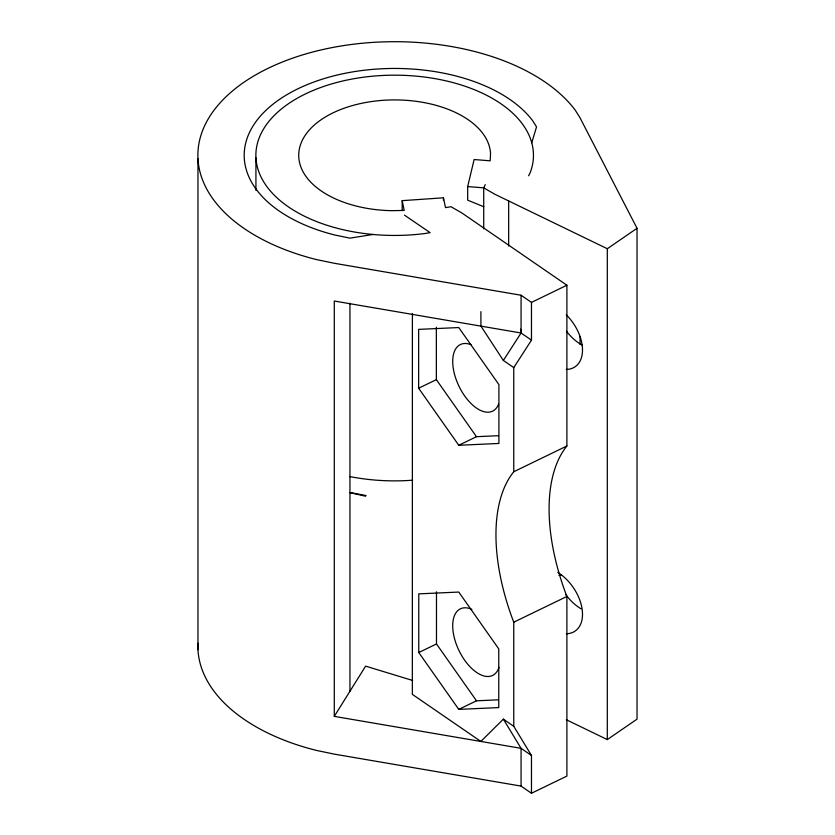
<?xml version="1.0" encoding="UTF-8"?>
<svg xmlns="http://www.w3.org/2000/svg" width="835" height="835" viewBox="0 0 835 835"><rect width="100%" height="100%" fill="white"/><g stroke="black" fill="none" stroke-linecap="round" stroke-linejoin="round"><path stroke-width="1.25" d="M197.937 643.242A196.789 113.612 0 0 0 316.507 750.435L334.282 754.13L521.071 786.09L531.477 793.25L566.902 776.091L566.892 596.461A166.854 87.581 64.2 0 1 566.892 445.994L566.902 285.236L462.047 213.092L451.015 206.725L445.483 207.612L443.468 197.811L402.188 200.65L402.188 210.316M483.715 206.725L467.683 200.16L467.683 186.57L474.123 159.537L490.166 160.811L490.552 153.567A95.941 55.392 0 0 0 393.661 99.918A95.941 55.392 0 0 0 298.732 154.726A95.941 55.392 0 0 0 391.646 210.671L404.203 210.441L402.188 200.65M531.759 142.775L536.54 126.91L532.74 120.814A150.457 86.861 0 0 0 288.273 93.885A150.457 86.861 0 0 0 334.908 235.032L349.948 238.152L372.953 234.458M485.25 184.65L483.715 187.844L483.715 228.853M528.618 175.768L530.121 172.793A138.798 80.139 0 0 0 404.829 75.39A138.798 80.139 0 0 0 256.241 161.176A138.798 80.139 0 0 0 424.942 233.518L430.108 232.652L404.453 215.117M531.477 793.25L531.477 755.487L521.071 748.337L334.282 716.367L365.615 666.132L412.709 680.483M531.477 755.487L513.765 726.314L513.755 622.2A166.854 87.581 64.2 0 1 513.765 471.733L513.765 367.609L503.359 360.459L521.071 332.998L521.071 295.235L334.282 263.276L316.507 259.581A196.789 113.612 0 0 1 255.51 74.973A196.789 113.612 0 0 1 575.263 110.189L580.054 117.86L637.032 228.289L637.032 719.144L607.306 739.591L566.36 719.76M513.765 367.609L531.477 340.148L531.477 302.395L521.071 295.235M513.765 726.314L503.359 719.154L480.866 741.449L412.344 694.355L412.396 313.49M607.306 739.591L607.306 248.736L637.032 228.289M531.477 302.395L566.902 285.236M418.638 388.233L418.638 329.376L458.77 327.55L498.902 384.591L498.902 443.458L458.77 445.274L418.638 388.233L436.35 379.654L436.35 327.195M458.77 445.274L476.482 436.695L498.485 435.693M513.765 471.733L566.892 445.994M418.773 652.532L418.773 593.862L458.77 592.057L498.766 648.91L498.766 707.579L458.77 709.385L418.773 652.532L436.486 643.952L436.486 591.806M513.755 622.2L566.892 596.461M458.77 709.385L476.482 700.805L498.422 699.813M558.918 575.357L561.402 574.835M467.683 186.57L483.715 187.844L494.748 194.211L607.306 248.736M531.477 340.148L521.071 332.998L334.282 301.028L334.282 716.367M350.063 492.567L366.074 495.541M365.615 496.22L349.948 492.671M436.35 379.654L476.482 436.695M436.486 643.952L476.482 700.805M503.359 360.459L480.918 326.12L480.908 311.653M503.359 719.154L521.071 748.337L521.071 786.09M520.622 329.188L521.071 332.998M580.054 336.599L580.054 344.406M508.661 200.953L508.661 246.001M443.468 197.811L443.468 200.233M349.948 303.251L349.948 691.255M255.927 157.825L255.927 190.286M197.968 158.88L197.968 649.734M498.996 667.363A36.99 19.414 64.2 0 1 472.85 669.493A36.99 19.414 64.2 0 1 452.706 626.417A36.99 19.414 64.2 0 1 471.858 609.331M498.589 404.161A36.99 19.414 64.2 0 1 458.478 385.185A36.99 19.414 64.2 0 1 471.055 344.688M412.678 480.198A138.798 80.139 0 0 1 349.552 476.524M557.811 572.392A36.99 23.14 55.5 0 1 582.152 609.352A36.99 23.14 55.5 0 1 566.412 633.755M566.234 314.785A36.99 23.14 55.5 0 1 582.506 350.001A36.99 23.14 55.5 0 1 566.234 369.446M581.129 608.851A36.99 23.14 55.5 0 1 565.754 594.551M582.11 345.105A36.99 23.14 55.5 0 1 566.516 331.276"/></g></svg>
